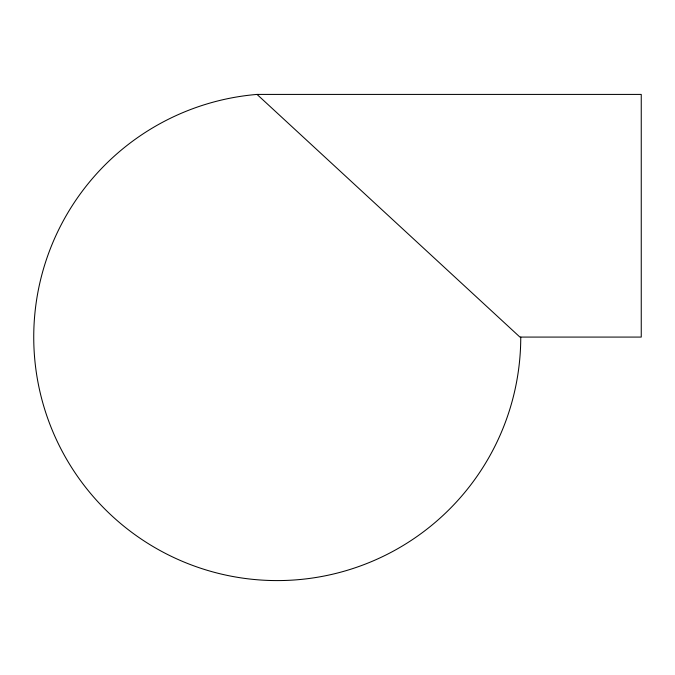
<?xml version="1.0" encoding="UTF-8"?>
<svg xmlns="http://www.w3.org/2000/svg" width="675" height="675" viewBox="0 0 675 675"><rect width="100%" height="100%" fill="white"/><g stroke="black" fill="none" stroke-linecap="round" stroke-linejoin="round"><path stroke-width="1.01" d="M257.023 94.416L641.25 94.416L641.25 337.078L519.919 337.078L257.023 94.416A243.506 243.506 0 0 0 34.113 350.57A243.506 243.506 0 0 0 283.998 580.492A243.506 243.506 0 0 0 520.754 337.078"/></g></svg>
